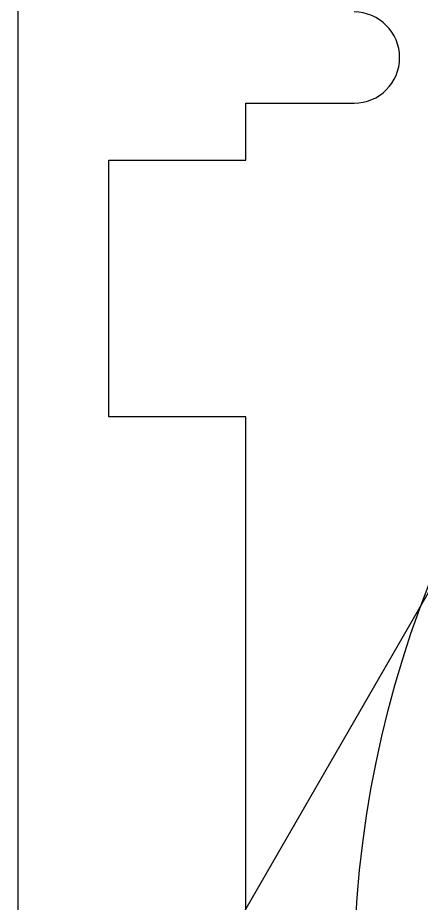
# Model space of a CAD drawing. Header units: inches. Extents: x 0 to 11.7, y 0 to 8.3.
# Drawn here: x 5.822 to 5.9614, y 5.839 to 6.1448 of the extents above; entities that cross this region are included whole.
import ezdxf

# ---------------------------------------------------------------- set-up
doc = ezdxf.new("R2010")
doc.units = ezdxf.units.IN
doc.header["$LTSCALE"] = 0.64311
doc.header["$MEASUREMENT"] = 0
doc.layers.get('0').update_dxf_attribs({"linetype": 'CONTINUOUS'})

msp = doc.modelspace()

# ---------------------------------------------------------------- linework, layer by layer
at = {"color": 7, "linetype": 'CONTINUOUS'}
for p, q in [((5.82202, 6.21371), (5.82202, 5.38694)), ((6.0992, 6.18081), (5.88251, 5.80549)), ((5.90076, 6.0956), (5.90076, 6.11529)), ((5.90076, 6.11529), (5.93816, 6.11529)), ((5.85351, 6.00702), (5.85351, 6.0956)), ((5.85351, 6.0956), (5.90076, 6.0956)), ((5.90076, 6.00702), (5.85351, 6.00702)), ((5.90076, 5.59363), (5.90076, 6.00702))]:
    msp.add_line(p, q, dxfattribs=at)
msp.add_circle((6.31218, 5.81219), 0.37402, dxfattribs=at)
msp.add_arc((5.93816, 6.13104), 0.01575, 270, 90, dxfattribs=at)

doc.saveas('drawing.dxf')
